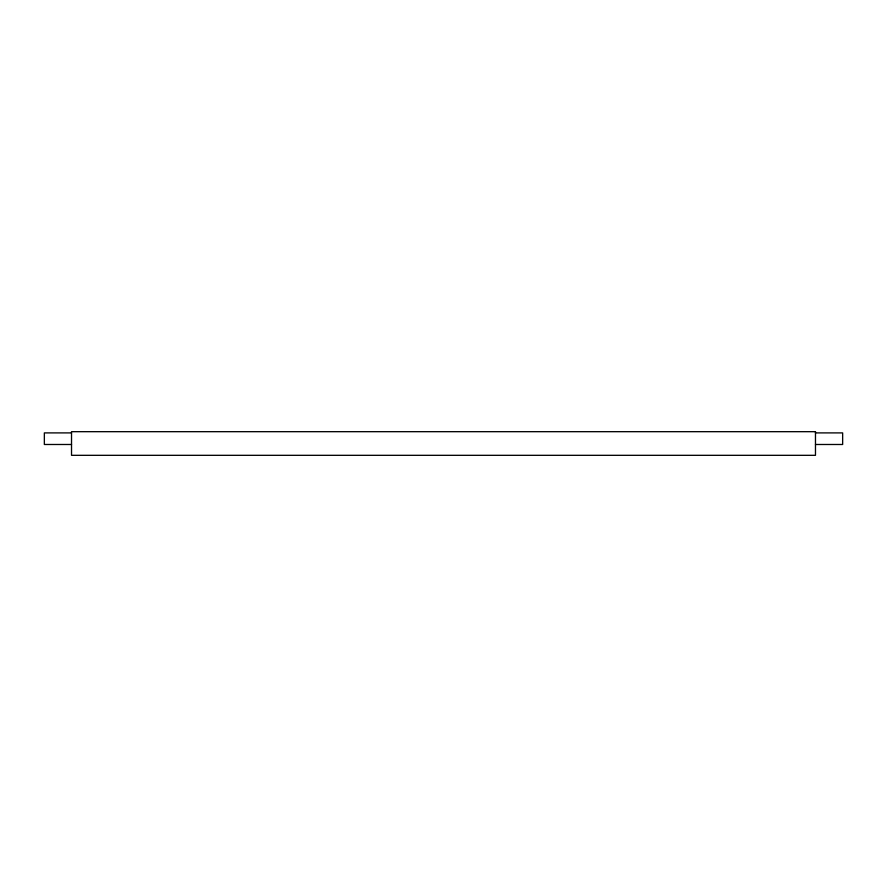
<?xml version="1.0" encoding="UTF-8"?>
<svg xmlns="http://www.w3.org/2000/svg" width="887" height="887" viewBox="0 0 887 887"><rect width="100%" height="100%" fill="white"/><g stroke="black" fill="none" stroke-linecap="round" stroke-linejoin="round"><path stroke-width="1.33" d="M71.525 432.9L44.35 432.9L44.35 444.487L71.525 444.487M815.475 432.9L842.65 432.9L842.65 444.487L815.475 444.487M815.475 431.681L71.525 431.681L71.525 455.319L815.475 455.319L815.475 431.681"/></g></svg>
